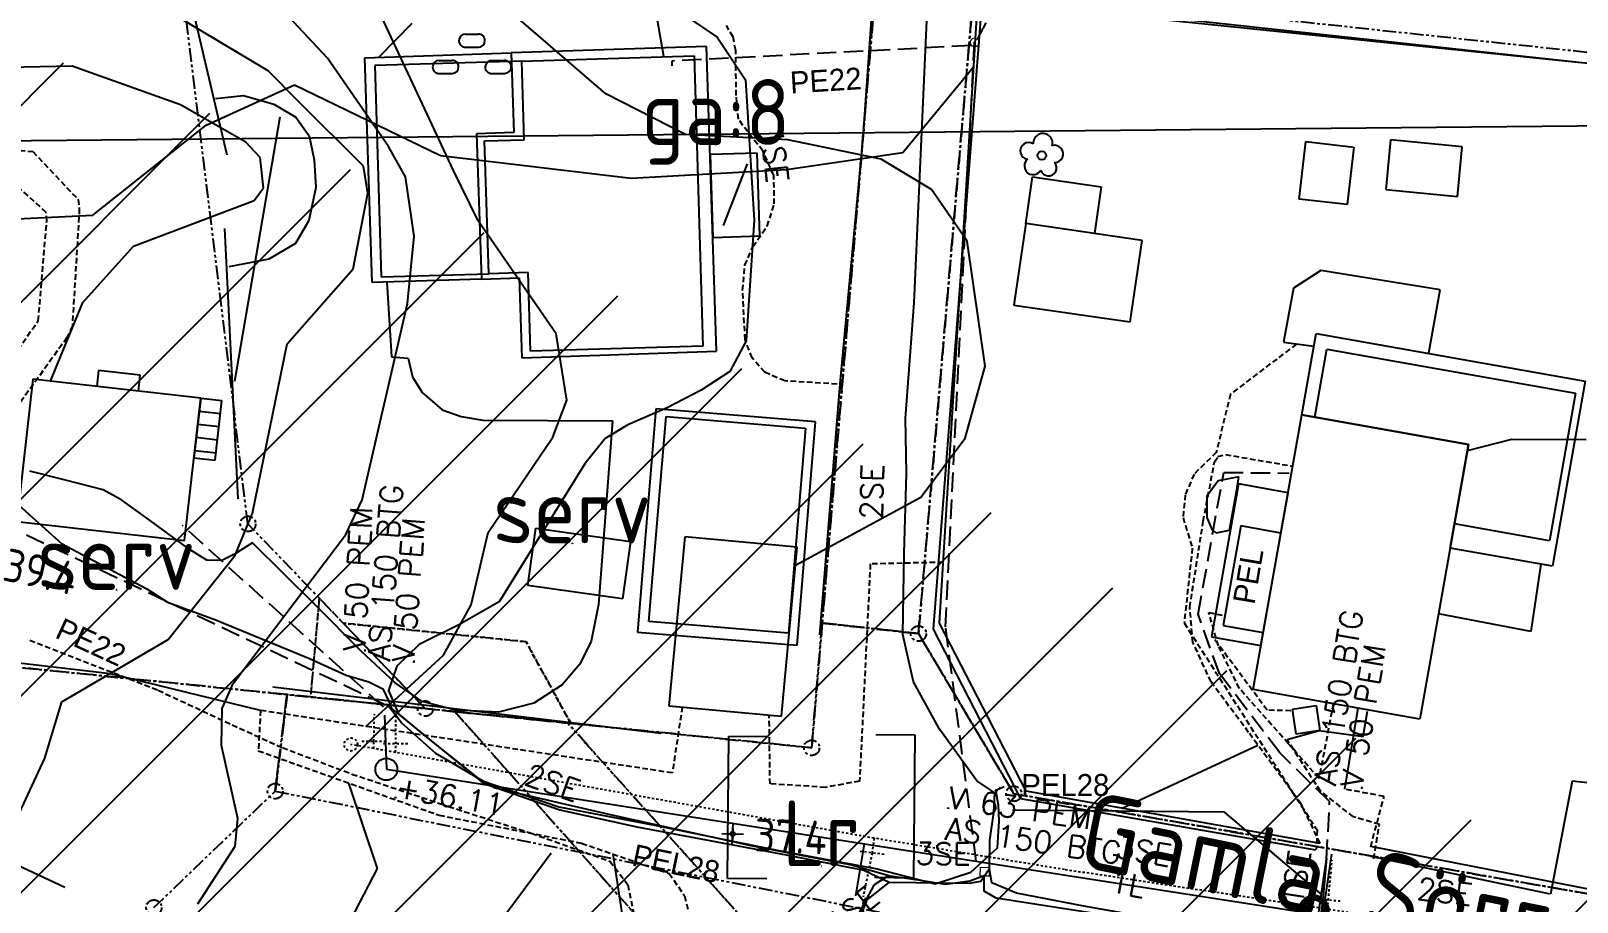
# Model space of a CAD drawing. Header units: metres. Extents: x 139929 to 142176, y 6401995 to 6404420.
# Drawn here: x 140330.2 to 140400.8, y 6402387.6 to 6402427.4 of the extents above; entities that cross this region are included whole.
import ezdxf
from ezdxf.enums import TextEntityAlignment as Align

# ---------------------------------------------------------------- set-up
doc = ezdxf.new("R2010")
doc.units = ezdxf.units.M
doc.header["$LTSCALE"] = 0.5
for name, pattern in [('DASHED', [0.75, 0.5, -0.25]), ('DASHED2', [0.375, 0.25, -0.125]), ('DGN Style 3', [2.464518, 1.76037, -0.704148]), ('HAECK', [0]), ('HIDDEN2', [0.1875, 0.125, -0.0625]), ('PHANTOM', [2.5, 1.25, -0.25, 0.25, -0.25, 0.25, -0.25])]:
    doc.linetypes.add(name, pattern=pattern)
doc.layers.get('0').update_dxf_attribs({"color": 1})
for name, color, linetype, lineweight in [('FAS_HAKPARENTES', 250, 'Continuous', 18), ('LM_GRÄNSPUNKT_TEXT_NY', 94, 'Continuous', 25), ('TE_INMATT_LAGE', 254, 'Continuous', 0), ('TE_OSAKERT_LAGE', 254, 'Continuous', 0)]:
    doc.layers.add(name, color=color, linetype=linetype, lineweight=lineweight)
for name, color, linetype in [('M-BEF-BYGGNAD', 3, 'Continuous'), ('M-BEF-EL', 4, 'ELLEDNING'), ('M-BEF-EL-TEXT', 1, 'Continuous'), ('M-BEF-FORNFYND', 4, 'Continuous'), ('M-BEF-HÄCK', 7, 'Continuous'), ('M-BEF-MARKLINJE', 4, 'Continuous'), ('M-BEF-MUR', 4, 'Continuous'), ('M-BEF-NIVÅ', 4, 'Continuous'), ('M-BEF-NIVÅKURVA-PRIMÄR-0.5M', 12, 'Continuous'), ('M-BEF-NIVÅKURVA-PRIMÄR-1.0M', 12, 'Continuous'), ('M-BEF-STAKET', 4, 'STAKET'), ('M-BEF-TELE', 4, 'TELELEDNING'), ('M-BEF-TELE-INFO', 4, 'Continuous'), ('M-BEF-TELE-TEXT', 1, 'Continuous'), ('M-BEF-TRAPPA', 4, 'Continuous'), ('M-BEF-TRÄD', 4, 'Continuous'), ('M-BEF-VA-S', 4, 'Continuous'), ('M-BEF-VA-TEXT', 1, 'Continuous'), ('M-BEF-VA-V', 4, 'HIDDEN2'), ('M-BEF-VÄGKANT', 1, 'DASHED'), ('M-GATUNAMN', 3, 'Continuous'), ('M-GR-FASTIGHETSGRÄNS', 3, 'PHANTOM'), ('M-GR-RÄTTIGHETSGRÄNS', 3, 'DASHED')]:
    doc.layers.add(name, color=color, linetype=linetype)
doc.styles.add('ISO', font='iso.shx', dxfattribs={"height": 2.5})
doc.styles.add('ITALICC', font='italicc', dxfattribs={"oblique": 10})
doc.styles.add('ROMANS', font='romans')
doc.styles.get("Standard").update_dxf_attribs({"font": 'simplex8.shx'})
doc.styles.add('Style-font38', font='font38.shx')
doc.linetypes.add('ELLEDNING', pattern='A,3,-0.5,["E",Standard,S=0.5,R=0,X=0,Y=-0.25],-0.5', length=4)
doc.linetypes.add('STAKET', pattern='A,7,[134,morastr.shx,S=0.8,R=0,X=0,Y=0],0.6,[134,morastr.shx,S=0.8,R=0,X=0,Y=0],1', length=8.6)
doc.linetypes.add('TELELEDNING', pattern='A,3,-0.5,["T",Standard,S=0.5,R=0,X=0,Y=-0.25],-0.5', length=4)
picture_1 = doc.add_image_def('image1.png', size_in_pixel=(962, 792))

# ---------------------------------------------------------------- blocks, each defined once
blk = doc.blocks.new('osynlig cirkel')
blk.add_circle((0, 0), 0.005)
blk = doc.blocks.new('OSYNLIG')
blk.add_blockref('osynlig cirkel', (0, 0))
blk = doc.blocks.new('PRI_M_LÖVTRÄD')
blk.add_circle((0, 0), 0.2)
for centre, radius, start, end in [((0.047722, 0.56156), 0.443002, 345.022908, 184.096476), ((-0.601762, 0.206006), 0.384732, 57.341651, 261.23001), ((0.585988, 0.07036), 0.392534, 269.444378, 106.321877), ((-0.395828, -0.476108), 0.401424, 131.233971, 330.911027), ((0.306072, -0.564084), 0.367104, 196.976003, 41.224955)]:
    blk.add_arc(centre, radius, start, end)
blk = doc.blocks.new('PRI_NIVÅ_HÖJDPUNKT_ISM')
at = {"color": 7}
for p, q in [((-0.25, 0), (0.25, 0)), ((0, 0.25), (0, -0.25))]:
    blk.add_line(p, q, dxfattribs=at)
blk = doc.blocks.new('OCT241', base_point=(108327.366, 6370837.691))
at = {"layer": 'TE_INMATT_LAGE', "color": 30, "linetype": 'Continuous', "lineweight": 13, "flags": 128}
blk.add_lwpolyline([(108327.168, 6370837.894), (108327.568, 6370837.889), (108327.564, 6370837.489), (108327.164, 6370837.494), (108327.168, 6370837.894)], dxfattribs=at)
blk = doc.blocks.new('OCT370_2', base_point=(108327.366, 6370837.691))
at = {"layer": 'TE_OSAKERT_LAGE', "color": 30, "linetype": 'DGN Style 3', "lineweight": 13}
blk.add_circle((108327.357, 6370837.691), 0.2, dxfattribs=at)
blk = doc.blocks.new('BRUNN')
blk.add_circle((0, 0), 0.5)
blk = doc.blocks.new('VENTIL')
blk.add_line((0, -0.55), (0, 0.55))
blk = doc.blocks.new('LIGGARPUNKT')
blk.add_circle((0, 0), 0.35)
at = {"layer": 'LM_GRÄNSPUNKT_TEXT_NY', "style": 'ITALICC', "oblique": 10}
blk.add_attdef('PUNKTBETECKNING', (0.5, -0.35), '', height=0.7, dxfattribs=at)
blk = doc.blocks.new('PRI_V_POLLARE')
blk.add_circle((0, 0), 0.2)
blk = doc.blocks.new('PRI_M_LÖVSKOG')
for p, q in [((-0.295, 1.2), (0.295, 1.2)), ((-0.295, 0.6), (0.295, 0.6)), ((-1.495, 0), (-0.905, 0)), ((-1.495, -0.6), (-0.905, -0.6)), ((0.905, 0), (1.495, 0)), ((0.905, -0.6), (1.495, -0.6))]:
    blk.add_line(p, q)
for centre, start, end in [((-0.295, 0.9), 90.00001, 179.99999), ((-0.295, 0.9), 179.99999, 270.00003), ((0.295, 0.9), 0, 90.00001), ((0.295, 0.9), 270.00003, 0.00001), ((-1.495, -0.3), 90.00001, 179.99999), ((-1.495, -0.3), 179.99999, 270.00003), ((-0.905, -0.3), 0, 90.00001), ((-0.905, -0.3), 270.00003, 0.00001), ((0.905, -0.3), 90.00001, 179.99999), ((0.905, -0.3), 179.99999, 270.00003), ((1.495, -0.3), 0, 90.00001), ((1.495, -0.3), 270.00003, 0.00001)]:
    blk.add_arc(centre, 0.3, start, end)
blk = doc.blocks.new('SPWDEF')
at = {"color": 0, "linetype": 'Continuous'}
for p, q in [((-1, 0), (1, 0)), ((0, -1), (0, 1))]:
    blk.add_line(p, q, dxfattribs=at)
blk.add_circle((0, 0), 0.2)

msp = doc.modelspace()

# ---------------------------------------------------------------- hatches: boundary and pattern name
at = {"layer": 'M-BEF-FORNFYND'}
h = msp.add_hatch(dxfattribs=at)
h.set_pattern_fill('ANSI31', color=13, scale=2)
h.paths.add_polyline_path([(140426.713, 6402370.307), (140420.855, 6402376.412), (140411.054, 6402383.213), (140403.484, 6402387.15), (140394.943, 6402391.956), (140390.625, 6402395.157), (140385.662, 6402397.629), (140381.852, 6402400.172), (140377.274, 6402403.822), (140370.194, 6402407.321), (140358.287, 6402414.699), (140344.841, 6402421.059), (140334.271, 6402425.284), (140320.287, 6402428.867), (140310.489, 6402427.392), (140308.895, 6402419.035), (140313.284, 6402410.323), (140319.846, 6402399.896), (140330.344, 6402380.737), (140331.799, 6402371.174), (140329.709, 6402366.053), (140329.672, 6402366.077), (140328.672, 6402365.744), (140328.672, 6402364.744), (140328.21, 6402364.712), (140328.21, 6402365.027), (140328.477, 6402365.289), (140328.477, 6402364.755), (140328.487, 6402364.755, -0.304584), (140328.264, 6402364.748), (140328.264, 6402365.08), (140328.535, 6402366.185), (140317.405, 6402365.772), (140305.722, 6402365.115), (140294.076, 6402363.998), (140285.884, 6402362.614), (140284.971, 6402358.431), (140287.694, 6402354.908), (140296.888, 6402354.736), (140314.66, 6402353.212), (140333.963, 6402344.88), (140344.811, 6402339.977), (140351.285, 6402335.06), (140367.926, 6402321.067), (140384.961, 6402312.144), (140397.924, 6402310.347), (140413.82, 6402309.63), (140434.397, 6402315.386), (140443.429, 6402317.748), (140443.023, 6402327.087), (140442.917, 6402346.056), (140436.133, 6402357.975)])
h.paths.add_polyline_path([(140406.458, 6402367.061), (140407.458, 6402366.394), (140406.458, 6402366.061)], flags=16)
h.paths.add_polyline_path([(140363.892, 6402353.982), (140331.636, 6402356.643), (140334.596, 6402358.538), (140344.72, 6402364.932), (140354.432, 6402370.966), (140366.394, 6402375.285)], flags=16)
h.paths.add_polyline_path([(140350.448, 6402375.576), (140350.448, 6402376.576), (140351.448, 6402375.909)], flags=16)
h.paths.add_polyline_path([(140434.133, 6402318.367), (140435.133, 6402317.7), (140434.133, 6402317.367)], flags=16)
h.paths.add_polyline_path([(140311.504, 6402363.442), (140311.504, 6402364.442), (140312.504, 6402363.775)], flags=16)

# ---------------------------------------------------------------- linework, layer by layer
at = {"layer": 'FAS_HAKPARENTES', "color": 1, "linetype": 'Continuous', "lineweight": -3}
for p, q in [((140361.998, 6402388.722), (140362.065, 6402395.221)), ((140362.065, 6402395.221), (140363.864, 6402395.203)), ((140370.572, 6402395.255), (140368.772, 6402395.273)), ((140370.505, 6402388.755), (140370.572, 6402395.255)), ((140363.797, 6402388.704), (140361.998, 6402388.722)), ((140368.705, 6402388.774), (140370.505, 6402388.755))]:
    msp.add_line(p, q, dxfattribs=at)
at = {"layer": 'FAS_HAKPARENTES', "lineweight": -3}
for p, q in [((140361.998, 6402388.722), (140362.065, 6402395.221)), ((140362.065, 6402395.221), (140363.864, 6402395.203)), ((140370.572, 6402395.255), (140368.772, 6402395.273)), ((140370.505, 6402388.755), (140370.572, 6402395.255)), ((140363.797, 6402388.704), (140361.998, 6402388.722)), ((140368.705, 6402388.774), (140370.505, 6402388.755))]:
    msp.add_line(p, q, dxfattribs=at)
at = {"layer": 'M-BEF-BYGGNAD'}
for p, q in [((140345.451, 6402426.168), (140352.139, 6402426.39)), ((140361.047, 6402426.686), (140352.139, 6402426.39)), ((140352.139, 6402426.39), (140352.26, 6402422.76)), ((140361.509, 6402412.779), (140361.047, 6402426.686)), ((140345.792, 6402415.909), (140345.451, 6402426.168)), ((140352.615, 6402426.02), (140345.916, 6402425.822)), ((140345.916, 6402425.822), (140346.202, 6402416.168)), ((140352.615, 6402426.02), (140360.486, 6402426.254)), ((140352.721, 6402422.422), (140352.615, 6402426.02)), ((140360.486, 6402426.254), (140360.874, 6402413.01)), ((140352.26, 6402422.76), (140350.556, 6402422.703)), ((140350.556, 6402422.703), (140350.776, 6402416.075)), ((140350.922, 6402422.38), (140352.721, 6402422.422)), ((140351.111, 6402416.313), (140350.922, 6402422.38)), ((140388.092, 6402419.721), (140388.394, 6402422.344)), ((140388.394, 6402422.344), (140390.583, 6402422.093)), ((140392.262, 6402422.424), (140392.047, 6402420.156)), ((140395.535, 6402422.112), (140392.262, 6402422.424)), ((140363.357, 6402421.823), (140361.211, 6402421.752)), ((140361.211, 6402421.752), (140361.336, 6402417.969)), ((140363.482, 6402418.04), (140363.357, 6402421.823)), ((140390.583, 6402422.093), (140390.281, 6402419.469)), ((140395.32, 6402419.845), (140395.535, 6402422.112)), ((140362.907, 6402421.337), (140361.803, 6402418.514)), ((140375.612, 6402418.603), (140375.921, 6402420.742)), ((140375.921, 6402420.742), (140379.057, 6402420.289)), ((140379.057, 6402420.289), (140378.748, 6402418.15)), ((140392.047, 6402420.156), (140395.32, 6402419.845)), ((140390.281, 6402419.469), (140388.092, 6402419.721)), ((140375.612, 6402418.603), (140375.074, 6402414.883)), ((140375.612, 6402418.603), (140375.074, 6402414.883)), ((140380.923, 6402417.836), (140375.612, 6402418.603)), ((140378.748, 6402418.15), (140375.612, 6402418.603)), ((140380.923, 6402417.836), (140375.612, 6402418.603)), ((140361.336, 6402417.969), (140363.482, 6402418.04)), ((140380.385, 6402414.115), (140380.923, 6402417.836)), ((140380.385, 6402414.115), (140380.923, 6402417.836)), ((140350.776, 6402416.075), (140345.792, 6402415.909)), ((140346.202, 6402416.168), (140351.111, 6402416.313)), ((140350.776, 6402416.075), (140352.494, 6402416.132)), ((140352.91, 6402416.375), (140351.111, 6402416.313)), ((140352.494, 6402416.132), (140352.616, 6402412.483)), ((140353.017, 6402412.777), (140352.91, 6402416.375)), ((140389.086, 6402416.463), (140387.827, 6402415.661)), ((140394.52, 6402415.585), (140389.086, 6402416.463)), ((140387.827, 6402415.661), (140387.373, 6402413.201)), ((140394.016, 6402412.711), (140394.52, 6402415.585)), ((140375.074, 6402414.883), (140380.385, 6402414.115)), ((140375.074, 6402414.883), (140380.385, 6402414.115)), ((140360.874, 6402413.01), (140353.017, 6402412.777)), ((140387.373, 6402413.201), (140388.756, 6402413.014)), ((140388.214, 6402409.872), (140388.874, 6402413.595)), ((140388.874, 6402413.595), (140401.147, 6402411.418)), ((140352.616, 6402412.483), (140361.509, 6402412.779)), ((140388.805, 6402409.767), (140389.356, 6402412.876)), ((140389.356, 6402412.876), (140400.709, 6402410.863)), ((140333.304, 6402411.896), (140333.223, 6402411.176)), ((140335.202, 6402411.68), (140333.304, 6402411.896)), ((140335.121, 6402410.961), (140335.202, 6402411.68)), ((140330.303, 6402411.506), (140329.567, 6402405.008)), ((140337.964, 6402410.64), (140330.303, 6402411.506)), ((140400.709, 6402410.863), (140399.515, 6402404.13)), ((140401.147, 6402411.418), (140399.647, 6402402.965)), ((140337.229, 6402404.141), (140337.964, 6402410.64)), ((140358.729, 6402410.158), (140357.891, 6402399.963)), ((140366.026, 6402409.558), (140358.729, 6402410.158)), ((140358.417, 6402400.453), (140359.203, 6402409.806)), ((140359.203, 6402409.806), (140365.566, 6402409.271)), ((140365.188, 6402399.363), (140366.026, 6402409.558)), ((140385.991, 6402397.337), (140388.214, 6402409.872)), ((140385.991, 6402397.337), (140388.214, 6402409.872)), ((140388.214, 6402409.872), (140395.825, 6402408.523)), ((140395.825, 6402408.523), (140388.214, 6402409.872)), ((140388.214, 6402409.872), (140395.825, 6402408.523)), ((140365.566, 6402409.271), (140364.781, 6402399.919)), ((140395.825, 6402408.523), (140393.602, 6402395.988)), ((140395.825, 6402408.523), (140393.602, 6402395.988)), ((140394.986, 6402403.791), (140395.825, 6402408.523)), ((140385.326, 6402406.725), (140384.09, 6402399.753)), ((140387.585, 6402406.325), (140385.326, 6402406.725)), ((140386.348, 6402399.352), (140387.585, 6402406.325)), ((140329.567, 6402405.008), (140337.229, 6402404.141)), ((140352.89, 6402402.087), (140353.261, 6402404.708)), ((140353.261, 6402404.708), (140357.583, 6402404.096)), ((140385.432, 6402404.808), (140384.626, 6402400.262)), ((140387.258, 6402404.484), (140385.432, 6402404.808)), ((140399.515, 6402404.13), (140395.183, 6402404.898)), ((140357.583, 6402404.096), (140357.212, 6402401.475)), ((140360.053, 6402404.314), (140359.333, 6402396.605)), ((140365.181, 6402403.835), (140360.053, 6402404.314)), ((140364.462, 6402396.126), (140365.181, 6402403.835)), ((140399.647, 6402402.965), (140394.986, 6402403.791)), ((140399.121, 6402403.058), (140398.662, 6402399.984)), ((140357.212, 6402401.475), (140352.89, 6402402.087)), ((140364.781, 6402399.919), (140358.417, 6402400.453)), ((140384.626, 6402400.262), (140386.453, 6402399.938)), ((140398.662, 6402399.984), (140394.454, 6402400.789)), ((140357.891, 6402399.963), (140365.188, 6402399.363)), ((140384.09, 6402399.753), (140386.348, 6402399.352)), ((140393.602, 6402395.988), (140385.991, 6402397.337)), ((140393.602, 6402395.988), (140385.991, 6402397.337)), ((140359.333, 6402396.605), (140364.462, 6402396.126))]:
    msp.add_line(p, q, dxfattribs=at)
at = {"layer": 'M-BEF-EL', "flags": 128}
for points in [[(140374.199, 6402392.623), (140373.379, 6402393.178), (140371.682, 6402395.538), (140370.486, 6402397.69), (140370.002, 6402399.849), (140370.071, 6402403.562), (140370.179, 6402407.199), (140370.134, 6402409.722), (140370.525, 6402414.995), (140371.094, 6402427.868), (140371.709, 6402428.563), (140372.487, 6402429.639), (140373.396, 6402430.129)], [(140359.103, 6402426.234), (140358.806, 6402427.886), (140360.028, 6402428.13), (140361.53, 6402427.114), (140362.818, 6402425.159), (140363.224, 6402418.767), (140362.856, 6402413.247), (140362.106, 6402411.86), (140360.807, 6402411.003), (140359.257, 6402410.201), (140357.452, 6402409.415), (140356.421, 6402408.803), (140355.499, 6402407.647), (140351.582, 6402401.344), (140349.747, 6402400.301), (140347.935, 6402399.396), (140346.908, 6402398.407), (140346.533, 6402397.3), (140346.984, 6402396.227), (140348.115, 6402395.287), (140350.735, 6402393.213), (140354.311, 6402391.992), (140358.675, 6402391.15), (140364.271, 6402390.008), (140368.839, 6402389.159), (140371.487, 6402388.472), (140373.116, 6402389.005), (140374.324, 6402390.123), (140374.402, 6402391.345), (140374.37, 6402392.069), (140374.243, 6402392.745), (140374.632, 6402392.924)], [(140325.857, 6402413.353), (140325.745, 6402412.226), (140325.852, 6402409.988), (140326.413, 6402409.174), (140327.09, 6402408.39), (140328.618, 6402406.677), (140331.613, 6402404.01), (140335.503, 6402401.934), (140336.449, 6402401.332), (140338.614, 6402400.543), (140342.925, 6402398.757), (140344.606, 6402397.997), (140345.631, 6402397.688), (140346.281, 6402397.375), (140346.544, 6402396.796), (140346.671, 6402396.476), (140350.752, 6402393.154), (140350.941, 6402393.048), (140351.155, 6402392.968), (140354.35, 6402391.856), (140357.866, 6402391.069), (140364.684, 6402389.795), (140368.219, 6402389.095), (140369.378, 6402388.548), (140368.152, 6402387.58)], [(140389.565, 6402389.824), (140389.012, 6402385.99), (140386.881, 6402386.087), (140381.371, 6402386.912), (140378.273, 6402387.46), (140375.193, 6402388.042), (140374.073, 6402388.521), (140373.961, 6402389.176), (140373.98, 6402390.471), (140374.157, 6402391.733), (140374.199, 6402392.623), (140374.461, 6402392.881)], [(140369.378, 6402388.548), (140373.045, 6402388.502), (140373.563, 6402388.597), (140373.961, 6402389.176)]]:
    msp.add_lwpolyline(points, dxfattribs=at)
at = {"layer": 'M-BEF-FORNFYND', "elevation": 41, "flags": 128}
msp.add_lwpolyline([(140300.889, 6402396.792), (140313.666, 6402396.792), (140331.765, 6402388.316)], dxfattribs=at)
at = {"layer": 'M-BEF-HÄCK', "lineweight": -3}
for p, q in [((140371.403, 6402400.096), (140373.646, 6402428.917)), ((140401.423, 6402425.888), (140373.646, 6402428.917)), ((140375.396, 6402392.349), (140371.403, 6402400.096)), ((140400.543, 6402393.158), (140399.555, 6402387.999)), ((140388.846, 6402390.004), (140375.396, 6402392.349)), ((140399.555, 6402387.999), (140391.359, 6402389.722))]:
    msp.add_line(p, q, dxfattribs=at)
at = {"layer": 'M-BEF-HÄCK', "color": 1, "linetype": 'HAECK', "lineweight": -3}
for p, q in [((140371.68, 6402400.377), (140373.422, 6402428.773)), ((140401.423, 6402425.888), (140373.422, 6402428.773)), ((140339.524, 6402411.415), (140341.587, 6402423.475)), ((140375.641, 6402392.704), (140371.68, 6402400.377)), ((140333.847, 6402398.057), (140319.898, 6402399.665)), ((140358.958, 6402395.342), (140341.251, 6402397.457)), ((140389.052, 6402390.32), (140375.641, 6402392.704)), ((140404.17, 6402387.658), (140391.356, 6402390.177))]:
    msp.add_line(p, q, dxfattribs=at)
at = {"layer": 'M-BEF-MARKLINJE'}
for p, q in [((140370.006, 6402421.851, 37.582), (140373.237, 6402425.756, 37.713)), ((140338.218, 6402423.1, 39.739), (140342.245, 6402424.941, 39.001)), ((140342.245, 6402424.941, 39.001), (140348.906, 6402421.717, 38.148)), ((140333.035, 6402418.992, 39.904), (140338.218, 6402423.1, 39.739)), ((140348.906, 6402421.717, 38.148), (140357.609, 6402420.684, 37.668)), ((140364.704, 6402421.067, 37.473), (140370.006, 6402421.851, 37.582)), ((140357.609, 6402420.684, 37.668), (140364.704, 6402421.067, 37.473)), ((140322.82, 6402418.501, 39.996), (140333.035, 6402418.992, 39.904)), ((140340.696, 6402396.387, 38.223), (140333.847, 6402398.057, 40.116))]:
    msp.add_line(p, q, dxfattribs=at)
at = {"layer": 'M-BEF-MARKLINJE', "lineweight": -3}
msp.add_line((140347.439, 6402381.108), (140353.951, 6402389.895), dxfattribs=at)
at = {"layer": 'M-BEF-MUR', "lineweight": -3}
for p, q in [((140368.704, 6402430.032), (140368.184, 6402422.521)), ((140347.599, 6402427.738), (140346.082, 6402426.183)), ((140338.646, 6402424.311), (140339.912, 6402424.445)), ((140339.912, 6402424.445), (140341.295, 6402424.047)), ((140341.295, 6402424.047), (140342.309, 6402423.467)), ((140342.309, 6402423.467), (140342.912, 6402422.614)), ((140342.912, 6402422.614), (140343.145, 6402421.509)), ((140368.184, 6402422.521), (140367.123, 6402411.287)), ((140343.145, 6402421.509), (140343.219, 6402420.25)), ((140343.219, 6402420.25), (140342.895, 6402418.751)), ((140342.895, 6402418.751), (140342.285, 6402417.698)), ((140342.285, 6402417.698), (140341.076, 6402416.987)), ((140341.076, 6402416.987), (140339.242, 6402416.626)), ((140346.459, 6402415.948), (140346.667, 6402412.517)), ((140346.667, 6402412.517), (140347.437, 6402412.462)), ((140347.437, 6402412.462), (140347.627, 6402411.604)), ((140347.627, 6402411.604), (140348.07, 6402410.892)), ((140348.07, 6402410.892), (140348.979, 6402410.106)), ((140367.123, 6402411.287), (140366.201, 6402399.839)), ((140348.979, 6402410.106), (140349.853, 6402409.799)), ((140349.853, 6402409.799), (140350.846, 6402409.628)), ((140350.846, 6402409.628), (140356.757, 6402409.608)), ((140356.757, 6402409.608), (140356.124, 6402401.216)), ((140331.731, 6402406.907), (140330.159, 6402407.302)), ((140333.515, 6402406.459), (140331.731, 6402406.907)), ((140334.367, 6402405.978), (140333.515, 6402406.459)), ((140335.512, 6402405.159), (140334.367, 6402405.978)), ((140337.476, 6402403.719), (140335.512, 6402405.159)), ((140340.322, 6402404.033), (140339.509, 6402403.524)), ((140343.182, 6402401.2), (140340.322, 6402404.033)), ((140338.251, 6402403.25), (140337.476, 6402403.719)), ((140338.928, 6402403.232), (140338.251, 6402403.25)), ((140339.509, 6402403.524), (140338.928, 6402403.232)), ((140345.305, 6402399.075), (140343.182, 6402401.2)), ((140356.124, 6402401.216), (140355.775, 6402399.544)), ((140355.775, 6402399.544), (140355.273, 6402398.506)), ((140346.835, 6402397.644), (140345.305, 6402399.075)), ((140355.273, 6402398.506), (140354.463, 6402397.551)), ((140348.077, 6402396.789), (140346.835, 6402397.644)), ((140354.463, 6402397.551), (140353.172, 6402396.721)), ((140349.61, 6402396.405), (140348.077, 6402396.789)), ((140353.172, 6402396.721), (140351.559, 6402396.305)), ((140351.559, 6402396.305), (140349.61, 6402396.405)), ((140391.019, 6402395.191), (140391.205, 6402396.359)), ((140387.542, 6402395.054), (140389.002, 6402395.475)), ((140389.002, 6402395.475), (140391.019, 6402395.191))]:
    msp.add_line(p, q, dxfattribs=at)
at = {"layer": 'M-BEF-MUR'}
msp.add_line((140390.177, 6402392.797), (140390.783, 6402396.488), dxfattribs=at)
at = {"layer": 'M-BEF-NIVÅKURVA-PRIMÄR-0.5M', "linetype": 'Continuous', "lineweight": -3}
for p, q in [((140343.743, 6402426.151, 38.5), (140337.539, 6402432.833, 38.5)), ((140356.459, 6402424.528, 37.5), (140352.395, 6402428.02, 37.5)), ((140332.101, 6402425.793, 39.5), (140329.163, 6402425.724, 39.5)), ((140337.036, 6402424.022, 39.5), (140332.101, 6402425.793, 39.5)), ((140346.529, 6402422.129, 38.5), (140343.743, 6402426.151, 38.5)), ((140360.093, 6402422.673, 37.5), (140356.459, 6402424.528, 37.5)), ((140340.02, 6402422.325, 39.5), (140337.036, 6402424.022, 39.5)), ((140340.672, 6402421.622, 39.5), (140340.02, 6402422.325, 39.5)), ((140347.309, 6402420.733, 38.5), (140346.529, 6402422.129, 38.5)), ((140364.765, 6402422.42, 37.5), (140360.093, 6402422.673, 37.5)), ((140369.024, 6402421.542, 37.5), (140364.765, 6402422.42, 37.5)), ((140340.835, 6402420.236, 39.5), (140340.672, 6402421.622, 39.5)), ((140371.318, 6402420.167, 37.5), (140369.024, 6402421.542, 37.5)), ((140347.704, 6402418.024, 38.5), (140347.309, 6402420.733, 38.5)), ((140340.4, 6402419.656, 39.5), (140340.835, 6402420.236, 39.5)), ((140372.94, 6402417.797, 37.5), (140371.318, 6402420.167, 37.5)), ((140334.892, 6402417.569, 39.5), (140340.4, 6402419.656, 39.5)), ((140347.408, 6402414.954, 38.5), (140347.704, 6402418.024, 38.5)), ((140332.591, 6402415.007, 39.5), (140334.892, 6402417.569, 39.5)), ((140373.765, 6402412.102, 37.5), (140372.94, 6402417.797, 37.5)), ((140331.115, 6402411.414, 39.5), (140332.591, 6402415.007, 39.5)), ((140345.326, 6402406.005, 38.5), (140347.408, 6402414.954, 38.5)), ((140372.856, 6402408.816, 37.5), (140373.765, 6402412.102, 37.5)), ((140370.826, 6402406.119, 37.5), (140372.856, 6402408.816, 37.5)), ((140344.58, 6402404.424, 38.5), (140345.326, 6402406.005, 38.5)), ((140365.105, 6402403.021, 37.5), (140370.826, 6402406.119, 37.5)), ((140339.438, 6402397.612, 38.5), (140344.58, 6402404.424, 38.5)), ((140338.949, 6402396.47, 38.5), (140339.438, 6402397.612, 38.5)), ((140338.912, 6402394.788, 38.5), (140338.949, 6402396.47, 38.5)), ((140339.664, 6402391.461, 38.5), (140338.912, 6402394.788, 38.5)), ((140339.54, 6402390.192, 38.5), (140339.664, 6402391.461, 38.5)), ((140337.839, 6402387.568, 38.5), (140339.54, 6402390.192, 38.5)), ((140357.741, 6402383.655, 37.5), (140356.785, 6402389.831, 37.5))]:
    msp.add_line(p, q, dxfattribs=at)
at = {"layer": 'M-BEF-NIVÅKURVA-PRIMÄR-1.0M', "linetype": 'Continuous', "lineweight": -3}
for p, q in [((140349.5, 6402421.029, 38), (140344.335, 6402432.093, 38)), ((140341.049, 6402425.568, 39), (140336.736, 6402428.153, 39)), ((140342.416, 6402424.198, 39), (140341.049, 6402425.568, 39)), ((140345.392, 6402421.228, 39), (140342.416, 6402424.198, 39)), ((140345.587, 6402419.986, 39), (140345.392, 6402421.228, 39)), ((140350.631, 6402418.731, 38), (140349.5, 6402421.029, 38)), ((140344.914, 6402416.54, 39), (140345.587, 6402419.986, 39)), ((140354.19, 6402413.567, 38), (140350.631, 6402418.731, 38)), ((140341.902, 6402413.118, 39), (140344.914, 6402416.54, 39)), ((140340.328, 6402405.396, 39), (140341.902, 6402413.118, 39)), ((140354.669, 6402410.544, 38), (140354.19, 6402413.567, 38)), ((140354.033, 6402408.859, 38), (140354.669, 6402410.544, 38)), ((140351.084, 6402404.509, 38), (140354.033, 6402408.859, 38)), ((140395.776, 6402408.243, 37), (140397.79, 6402408.765, 37)), ((140397.79, 6402408.765, 37), (140401.194, 6402408.749, 37)), ((140339.538, 6402403.473, 39), (140340.328, 6402405.396, 39)), ((140350.309, 6402401.2, 38), (140351.084, 6402404.509, 38)), ((140336.477, 6402399.626, 39), (140339.538, 6402403.473, 39)), ((140349.039, 6402398.906, 38), (140350.309, 6402401.2, 38)), ((140331.624, 6402396.786, 39), (140336.477, 6402399.626, 39)), ((140345.497, 6402395.658, 38), (140349.039, 6402398.906, 38)), ((140330.851, 6402394.21, 39), (140331.624, 6402396.786, 39)), ((140380.022, 6402391.925, 37), (140386.211, 6402394.807, 37)), ((140328.426, 6402389.004, 39), (140330.851, 6402394.21, 39)), ((140346.026, 6402389.168, 38), (140344.728, 6402393.071, 38)), ((140341.491, 6402380.437, 38), (140346.026, 6402389.168, 38))]:
    msp.add_line(p, q, dxfattribs=at)
at = {"layer": 'M-BEF-STAKET', "lineweight": -3}
for p, q in [((140339.168, 6402421.732), (140336.537, 6402432.948)), ((140339.672, 6402406.046), (140339.067, 6402418.38)), ((140404.488, 6402392.738), (140400.543, 6402393.158))]:
    msp.add_line(p, q, dxfattribs=at)
at = {"layer": 'M-BEF-TELE', "linetype": 'Continuous'}
for p, q in [((140347.134, 6402395.815), (140346.452, 6402396.674)), ((140348.69, 6402394.415), (140347.134, 6402395.815)), ((140351.409, 6402392.846), (140348.69, 6402394.415)), ((140356.802, 6402391.598), (140351.409, 6402392.846)), ((140363.09, 6402390.214), (140356.802, 6402391.598)), ((140367.599, 6402389.348), (140363.09, 6402390.214)), ((140369.434, 6402388.827), (140367.599, 6402389.348)), ((140389.185, 6402387.766), (140389.357, 6402389.646)), ((140368.676, 6402388.409), (140367.865, 6402386.876)), ((140369.334, 6402388.839), (140368.676, 6402388.409)), ((140370.691, 6402388.646), (140369.334, 6402388.839)), ((140371.956, 6402388.439), (140370.691, 6402388.646)), ((140373.058, 6402388.598), (140371.956, 6402388.439)), ((140373.716, 6402388.836), (140373.058, 6402388.598)), ((140373.721, 6402388.136), (140373.716, 6402388.836)), ((140374.271, 6402387.82), (140373.721, 6402388.136)), ((140379.15, 6402387.057), (140374.271, 6402387.82)), ((140388.949, 6402385.979), (140389.185, 6402387.766))]:
    msp.add_line(p, q, dxfattribs=at)
at = {"layer": 'M-BEF-TELE-INFO', "linetype": 'DGN Style 3'}
for p, q in [((140373.405, 6402426.99), (140380.442, 6402440.414)), ((140373.122, 6402426.729), (140359.465, 6402426.021)), ((140371.954, 6402400.208), (140373.277, 6402426.898)), ((140359.465, 6402426.021), (140359.463, 6402425.801)), ((140383.484, 6402400.774), (140384.649, 6402407.25)), ((140384.649, 6402407.25), (140387.642, 6402407.219)), ((140346.402, 6402396.633), (140327.713, 6402405.476)), ((140346.31, 6402396.542), (140337.129, 6402404.83)), ((140384.454, 6402398.069), (140383.484, 6402400.774)), ((140373.352, 6402389.5), (140371.954, 6402400.208)), ((140387.211, 6402394.446), (140384.454, 6402398.069)), ((140389.482, 6402392.227), (140387.211, 6402394.446)), ((140389.346, 6402389.614), (140389.482, 6402392.227))]:
    msp.add_line(p, q, dxfattribs=at)
at = {"layer": 'M-BEF-TELE-TEXT', "linetype": 'Continuous'}
for p, q in [((140375.016, 6402391.855), (140384.65, 6402391.756)), ((140384.65, 6402391.756), (140389.126, 6402387.968)), ((140362.591, 6402372.826), (140368.42, 6402387.872))]:
    msp.add_line(p, q, dxfattribs=at)
at = {"layer": 'M-BEF-TRAPPA', "color": 1, "linetype": 'Continuous', "lineweight": -3}
for p, q in [((140337.964, 6402410.64), (140337.656, 6402407.916)), ((140337.964, 6402410.64), (140338.934, 6402410.53)), ((140338.626, 6402407.806), (140338.934, 6402410.53)), ((140337.829, 6402409.447), (140338.799, 6402409.338)), ((140337.897, 6402410.043), (140338.867, 6402409.933)), ((140337.762, 6402408.851), (140338.732, 6402408.742)), ((140337.695, 6402408.255), (140338.665, 6402408.145)), ((140337.656, 6402407.916), (140338.626, 6402407.806))]:
    msp.add_line(p, q, dxfattribs=at)
at = {"layer": 'M-BEF-TRAPPA', "lineweight": -3}
for p, q in [((140384.403, 6402406.865), (140383.873, 6402406.167)), ((140385.333, 6402407.052), (140384.403, 6402406.865)), ((140385.239, 6402406.366), (140385.333, 6402407.052)), ((140383.873, 6402406.167), (140383.876, 6402405.186)), ((140384.91, 6402404.611), (140385.239, 6402406.366)), ((140383.876, 6402405.186), (140384.122, 6402404.608)), ((140384.122, 6402404.608), (140384.304, 6402404.487)), ((140384.304, 6402404.487), (140384.91, 6402404.611)), ((140387.786, 6402396.452), (140388.871, 6402396.608)), ((140387.95, 6402395.31), (140387.786, 6402396.452)), ((140388.871, 6402396.608), (140389.035, 6402395.466)), ((140389.035, 6402395.466), (140387.95, 6402395.31))]:
    msp.add_line(p, q, dxfattribs=at)
at = {"layer": 'M-BEF-VA-S'}
for points in [[(140346.354, 6402396.169, 0), (140346.437, 6402393.702, 0)], [(140346.437, 6402393.702, 0), (140368.255, 6402390.303, 0), (140388.975, 6402387.074, 0), (140400.773, 6402385.236, 0), (140406.411, 6402384.358, 0)], [(140367.863, 6402387.926, 0), (140368.255, 6402390.303, 0)], [(140388.975, 6402387.074, 0), (140389.337, 6402389.605, 0)]]:
    msp.add_polyline3d(points, dxfattribs=at)
at = {"layer": 'M-BEF-VA-TEXT'}
for points in [[(140345.463, 6402399.072, 0), (140345.468, 6402399.171, 0)], [(140346.577, 6402398.623, 0), (140346.585, 6402398.722, 0)], [(140347.695, 6402398.563, 0), (140347.702, 6402398.662, 0)], [(140389.729, 6402392.931, 0), (140389.745, 6402393.03, 0)], [(140390.958, 6402392.807, 0), (140390.974, 6402392.906, 0)], [(140346.806, 6402392.435, 0), (140346.904, 6402392.417, 0)], [(140372.025, 6402391.939, 0), (140372.124, 6402391.924, 0)], [(140371.911, 6402390.535, 0), (140372.01, 6402390.52, 0)]]:
    msp.add_polyline3d(points, dxfattribs=at)
at = {"layer": 'M-BEF-VA-V'}
for points in [[(140345.864, 6402394.649, 0), (140345.869, 6402394.973, 0), (140345.889, 6402396.218, 0)], [(140346.859, 6402394.47, 0), (140346.863, 6402394.859, 0), (140346.877, 6402396.107, 0)], [(140345.864, 6402394.649, 0), (140344.817, 6402394.835, 0)], [(140454.954, 6402375.73, 0), (140448.141, 6402376.293, 0), (140439.367, 6402378.131, 0), (140426.444, 6402380.836, 0), (140406.439, 6402385.024, 0), (140400.512, 6402385.699, 0), (140397.246, 6402386.068, 0), (140389.38, 6402387.313, 0), (140377.388, 6402389.123, 0), (140368.695, 6402390.557, 0), (140346.859, 6402394.47, 0), (140345.864, 6402394.649, 0)], [(140368.695, 6402390.557, 0), (140368.602, 6402389.884, 0), (140368.193, 6402387.862, 0)], [(140389.38, 6402387.313, 0), (140389.42, 6402387.728, 0), (140389.596, 6402389.55, 0)]]:
    msp.add_polyline3d(points, dxfattribs=at)
at = {"layer": 'M-BEF-VÄGKANT', "lineweight": -3}
for p, q in [((140362.262, 6402427.124), (140361.951, 6402427.641)), ((140362.377, 6402426.508), (140362.262, 6402427.124)), ((140362.406, 6402424.454), (140362.377, 6402426.508)), ((140362.499, 6402423.377), (140362.406, 6402424.454)), ((140362.932, 6402422.786), (140362.499, 6402423.377)), ((140363.613, 6402421.919), (140362.932, 6402422.786)), ((140328.955, 6402422.015), (140330.298, 6402421.889)), ((140330.298, 6402421.889), (140332.372, 6402419.704)), ((140364.121, 6402420.8), (140363.613, 6402421.919)), ((140364.135, 6402419.499), (140364.121, 6402420.8)), ((140330.917, 6402419.112), (140329.525, 6402420.374)), ((140332.372, 6402419.704), (140332.425, 6402419.284)), ((140363.817, 6402418.49), (140364.135, 6402419.499)), ((140330.552, 6402414.166), (140330.937, 6402418.711)), ((140330.937, 6402418.711), (140330.917, 6402419.112)), ((140332.425, 6402419.284), (140332.107, 6402413.936)), ((140363.166, 6402417.552), (140363.817, 6402418.49)), ((140362.794, 6402416.702), (140363.166, 6402417.552)), ((140362.696, 6402415.558), (140362.794, 6402416.702)), ((140362.806, 6402413.314), (140362.696, 6402415.558)), ((140327.882, 6402410.415), (140330.552, 6402414.166)), ((140332.107, 6402413.936), (140331.857, 6402413.402)), ((140331.857, 6402413.402), (140329.635, 6402410.313)), ((140363.129, 6402412.471), (140362.806, 6402413.314)), ((140387.965, 6402413.107), (140384.954, 6402410.813)), ((140363.705, 6402411.819), (140363.129, 6402412.471)), ((140364.619, 6402411.423), (140363.705, 6402411.819)), ((140367.002, 6402411.279), (140364.619, 6402411.423)), ((140384.954, 6402410.813), (140384.309, 6402408.163)), ((140384.309, 6402408.163), (140383.297, 6402407.172)), ((140383.297, 6402407.172), (140382.894, 6402406.233)), ((140382.894, 6402406.233), (140382.791, 6402405.194)), ((140382.791, 6402405.194), (140383.214, 6402403.797)), ((140383.214, 6402403.797), (140382.847, 6402400.382)), ((140382.847, 6402400.382), (140387.777, 6402392.674)), ((140330.164, 6402399.595), (140336.022, 6402397.311)), ((140386.63, 6402396.399), (140384.192, 6402399.685)), ((140336.022, 6402397.311), (140339.395, 6402395.729)), ((140387.714, 6402396.376), (140386.63, 6402396.399)), ((140339.395, 6402395.729), (140341.693, 6402394.69)), ((140341.693, 6402394.69), (140344.866, 6402393.486)), ((140389.071, 6402392.7), (140387.542, 6402395.054)), ((140344.866, 6402393.486), (140349.279, 6402392.006)), ((140387.777, 6402392.674), (140388.908, 6402390.932)), ((140390.57, 6402391.536), (140389.071, 6402392.7)), ((140349.279, 6402392.006), (140353.057, 6402390.78)), ((140391.751, 6402391.186), (140390.57, 6402391.536)), ((140391.497, 6402389.611), (140391.751, 6402391.186)), ((140353.057, 6402390.78), (140356.627, 6402389.512)), ((140388.908, 6402390.932), (140388.872, 6402390.039)), ((140356.627, 6402389.512), (140357.456, 6402388.432)), ((140357.456, 6402388.432), (140357.801, 6402386.732))]:
    msp.add_line(p, q, dxfattribs=at)
at = {"layer": 'M-BEF-VÄGKANT'}
for p, q in [((140384.386, 6402407.982), (140384.73, 6402408.066)), ((140384.73, 6402408.066), (140387.799, 6402407.532)), ((140383.712, 6402405.022), (140384.227, 6402407.725)), ((140384.227, 6402407.725), (140384.386, 6402407.982)), ((140383.101, 6402401.095), (140383.712, 6402405.022)), ((140368.522, 6402403.075), (140368.031, 6402393.158)), ((140371.85, 6402403.145), (140368.522, 6402403.075)), ((140383.238, 6402399.504), (140383.101, 6402401.095)), ((140384.407, 6402399.329), (140383.966, 6402400.859)), ((140383.966, 6402400.859), (140384.705, 6402400.712)), ((140384.072, 6402397.687), (140383.238, 6402399.504)), ((140385.365, 6402397.392), (140384.407, 6402399.329)), ((140385.785, 6402395.387), (140384.072, 6402397.687)), ((140387.597, 6402394.879), (140385.365, 6402397.392)), ((140340.696, 6402396.387), (140340.592, 6402394.546)), ((140359.486, 6402393.537), (140340.696, 6402396.387)), ((140359.939, 6402396.549), (140359.486, 6402393.537)), ((140363.945, 6402393.036), (140363.91, 6402396.178)), ((140389.646, 6402396.689), (140389, 6402393.289)), ((140388.187, 6402392.114), (140385.785, 6402395.387)), ((140389, 6402393.289), (140387.597, 6402394.879)), ((140340.592, 6402394.546), (140348.84, 6402391.606)), ((140366.474, 6402392.878), (140363.945, 6402393.036)), ((140368.031, 6402393.158), (140366.474, 6402392.878)), ((140391.966, 6402392.463), (140390.177, 6402392.797)), ((140389.052, 6402390.32), (140388.187, 6402392.114)), ((140391.356, 6402390.177), (140391.966, 6402392.463)), ((140348.84, 6402391.606), (140355.345, 6402390.328)), ((140355.345, 6402390.328), (140359.337, 6402388.95)), ((140359.337, 6402388.95), (140360.045, 6402387.926)), ((140360.045, 6402387.926), (140360.393, 6402386.436))]:
    msp.add_line(p, q, dxfattribs=at)
at = {"layer": 'M-GR-FASTIGHETSGRÄNS'}
for p, q in [((140340.122, 6402404.898), (140336.646, 6402433.259)), ((140340.122, 6402404.898), (140336.646, 6402433.259)), ((140373.254, 6402429.407), (140370.72, 6402399.893)), ((140370.72, 6402399.893), (140373.254, 6402429.407)), ((140373.254, 6402429.407), (140370.72, 6402399.893)), ((140373.254, 6402429.407), (140401.765, 6402426.374)), ((140373.254, 6402429.407), (140401.765, 6402426.374)), ((140365.846, 6402394.683), (140368.638, 6402427.914)), ((140365.846, 6402394.683), (140368.638, 6402427.914)), ((140368.638, 6402427.914), (140366.324, 6402400.375)), ((140348.214, 6402396.471), (140340.122, 6402404.898)), ((140348.214, 6402396.471), (140340.122, 6402404.898)), ((140366.324, 6402400.375), (140365.846, 6402394.683)), ((140366.324, 6402400.375), (140370.72, 6402399.893)), ((140370.72, 6402399.893), (140366.324, 6402400.375)), ((140370.72, 6402399.893), (140375.075, 6402392.588)), ((140375.075, 6402392.588), (140370.72, 6402399.893)), ((140370.72, 6402399.893), (140375.075, 6402392.588)), ((140319.881, 6402399.346), (140348.214, 6402396.471)), ((140341.909, 6402397.111), (140319.881, 6402399.346)), ((140319.881, 6402399.346), (140348.214, 6402396.471)), ((140341.909, 6402397.111), (140341.364, 6402392.705)), ((140341.364, 6402392.705), (140341.909, 6402397.111)), ((140342.972, 6402397.003), (140341.909, 6402397.111)), ((140348.214, 6402396.471), (140342.972, 6402397.003)), ((140348.214, 6402396.471), (140365.846, 6402394.683)), ((140354.851, 6402395.798), (140348.214, 6402396.471)), ((140348.214, 6402396.471), (140365.846, 6402394.683)), ((140354.711, 6402395.813), (140349.56, 6402396.336)), ((140349.56, 6402396.336), (140361.345, 6402383.096)), ((140363.137, 6402386.407), (140354.711, 6402395.813)), ((140365.846, 6402394.683), (140354.851, 6402395.798)), ((140335.829, 6402387.392), (140341.364, 6402392.705)), ((140335.829, 6402387.392), (140341.364, 6402392.705)), ((140335.829, 6402387.392), (140341.364, 6402392.705)), ((140341.364, 6402392.705), (140368.969, 6402387.181)), ((140341.364, 6402392.705), (140368.969, 6402387.181)), ((140341.364, 6402392.705), (140368.969, 6402387.181)), ((140375.075, 6402392.588), (140407.439, 6402386.945)), ((140407.439, 6402386.945), (140375.075, 6402392.588)), ((140375.075, 6402392.588), (140407.439, 6402386.945))]:
    msp.add_line(p, q, dxfattribs=at)
at = {"layer": 'M-GR-RÄTTIGHETSGRÄNS', "color": 1, "linetype": 'DASHED2', "lineweight": -3}
for p, q in [((140343.372, 6402401.514), (140342.972, 6402397.003)), ((140344.471, 6402400.369), (140352.813, 6402399.523)), ((140370.72, 6402399.893), (140366.324, 6402400.375)), ((140352.813, 6402399.523), (140354.833, 6402395.831)), ((140341.364, 6402392.705), (140341.909, 6402397.111)), ((140349.56, 6402396.336), (140361.345, 6402383.096)), ((140354.711, 6402395.813), (140363.137, 6402386.407))]:
    msp.add_line(p, q, dxfattribs=at)
at = {"layer": 'M-GR-RÄTTIGHETSGRÄNS', "lineweight": -3}
for p, q in [((140343.372, 6402401.514), (140342.972, 6402397.003)), ((140344.471, 6402400.369), (140343.372, 6402401.514)), ((140348.214, 6402396.471), (140344.471, 6402400.369)), ((140344.471, 6402400.369), (140348.214, 6402396.471)), ((140352.813, 6402399.523), (140344.471, 6402400.369)), ((140354.851, 6402395.798), (140352.813, 6402399.523)), ((140342.972, 6402397.003), (140348.214, 6402396.471)), ((140348.214, 6402396.471), (140354.851, 6402395.798))]:
    msp.add_line(p, q, dxfattribs=at)

# ---------------------------------------------------------------- block references
at = {"layer": 'M-BEF-MARKLINJE'}
msp.add_blockref('PRI_M_LÖVSKOG', (140350.34, 6402426.054, 37.639), dxfattribs=at)
at = {"layer": 'M-BEF-MARKLINJE', "lineweight": -3}
msp.add_blockref('PRI_M_LÖVTRÄD', (140376.348, 6402421.713, 37.256), dxfattribs=at)
at = {"layer": 'M-BEF-NIVÅ', "xscale": 0.5, "yscale": 0.5, "zscale": 0.5, "rotation": 357.9390000229022}
msp.add_blockref('SPWDEF', (140362.24, 6402390.755), dxfattribs=at)
at = {"layer": 'M-BEF-NIVÅ', "lineweight": -3, "rotation": 357.9390000229022}
msp.add_blockref('PRI_NIVÅ_HÖJDPUNKT_ISM', (140362.24, 6402390.755), dxfattribs=at)
at = {"layer": 'M-BEF-TELE', "color": 30, "linetype": 'Continuous', "lineweight": 13}
msp.add_blockref('OCT241', (140373.742, 6402389.025), dxfattribs=at)
at = {"layer": 'M-BEF-TELE-INFO', "color": 30, "linetype": 'DGN Style 3', "lineweight": 13}
msp.add_blockref('OCT370_2', (140373.295, 6402426.87), dxfattribs=at)
at = {"layer": 'M-BEF-TRÄD', "color": 1, "linetype": 'Continuous', "lineweight": -3}
msp.add_blockref('PRI_M_LÖVTRÄD', (140376.348, 6402421.713), dxfattribs=at)
at = {"layer": 'M-BEF-VA-S'}
msp.add_blockref('BRUNN', (140346.437, 6402393.702), dxfattribs=at)
at = {"layer": 'M-BEF-VA-V', "xscale": 0.6, "yscale": 0.6, "zscale": 0.6}
msp.add_blockref('BRUNN', (140344.817, 6402394.835), dxfattribs=at)
at = {"layer": 'M-BEF-VA-V'}
for p, rotation in [((140345.869, 6402394.973), 89.6946930485788), ((140346.863, 6402394.859), 89.95992978461757), ((140368.602, 6402389.884), 82.73691594487019), ((140389.42, 6402387.728), 85.05629109265529)]:
    msp.add_blockref('VENTIL', p, dxfattribs=dict(at, rotation=rotation))
at = {"layer": 'M-GR-FASTIGHETSGRÄNS'}
for p in [(140340.122, 6402404.898), (140370.72, 6402399.893), (140348.214, 6402396.471), (140365.846, 6402394.683), (140341.364, 6402392.705), (140375.075, 6402392.588), (140335.829, 6402387.392)]:
    msp.add_blockref('LIGGARPUNKT', p, dxfattribs=at)
at = {"layer": 'M-GR-RÄTTIGHETSGRÄNS', "lineweight": -3}
for p in [(140361.47, 6402422.193), (140354.923, 6402404.012), (140334.126, 6402401.888), (140366.287, 6402389.281)]:
    msp.add_blockref('OSYNLIG', p, dxfattribs=at)
at = {"layer": 'M-GR-RÄTTIGHETSGRÄNS', "color": 1, "linetype": 'Continuous', "lineweight": -3, "xscale": 0.01, "yscale": 0.01, "zscale": 0.01}
for p in [(140361.47, 6402422.193), (140354.923, 6402404.012), (140334.126, 6402401.888), (140366.287, 6402389.281)]:
    msp.add_blockref('PRI_V_POLLARE', p, dxfattribs=at)

# ---------------------------------------------------------------- texts
at = {"layer": 'M-BEF-EL-TEXT', "linetype": 'Continuous'}
for s, rotation, p in [('1SE', 276.91123, (140363.206, 6402422.902)), ('2SE', 88.28164, (140369.351, 6402405.085)), ('2SE', 340.84439, (140352.571, 6402392.748)), ('3SE', 350.15887, (140379.621, 6402389.393)), ('3SE', 359.42706, (140370.573, 6402389.063)), ('1SE', 81.38435, (140388.545, 6402387.376)), ('1L', 349.59229, (140379.342, 6402387.818)), ('1SE', 38.4802, (140367.232, 6402385.883)), ('2SE', 353.08877, (140393.394, 6402387.478))]:
    msp.add_text(s, height=1, rotation=rotation, dxfattribs=at).set_placement(p, align=Align.BOTTOM_LEFT)
at = {"layer": 'M-BEF-NIVÅ', "style": 'ISO'}
for s, rotation, p in [('39.4', 347.81572, (140329.024, 6402403.07)), ('37.4', 357.35001, (140363.239, 6402390.709)), ('37.4', 357.93899, (140363.239, 6402390.709))]:
    msp.add_text(s, height=1.5, rotation=rotation, dxfattribs=at).set_placement(p, align=Align.MIDDLE_LEFT)
at = {"layer": 'M-BEF-TELE-TEXT', "linetype": 'DGN Style 3', "style": 'Style-font38'}
for s, rotation, p in [('PE22', 3.55516, (140364.826, 6402425.536)), ('PEL', 80.39453, (140385.063, 6402401.354)), ('PE22', 335.2657, (140331.683, 6402400.64))]:
    msp.add_text(s, height=1, rotation=rotation, dxfattribs=at).set_placement(p, align=Align.TOP_LEFT)
at = {"layer": 'M-BEF-TELE-TEXT', "linetype": 'Continuous', "style": 'Style-font38'}
msp.add_text('PEL28', height=1, dxfattribs=at).set_placement((140375.414, 6402392.485))
msp.add_text('PEL28', height=1, rotation=348.17871, dxfattribs=at).set_placement((140357.798, 6402390.296), align=Align.TOP_LEFT)
at = {"layer": 'M-BEF-VA-TEXT', "style": 'ROMANS'}
for s, rotation, p in [('AS 150 BTG ', 85.61016, (140346.577, 6402398.623)), ('V 50 PEM ', 87.07193, (140345.463, 6402399.072)), ('V 50 PEM ', 85.70007, (140347.695, 6402398.563)), ('AS 150 BTG ', 80.82231, (140389.729, 6402392.931)), ('V 50 PEM ', 80.45815, (140390.958, 6402392.807)), ('+36.11', 349.77881, (140346.806, 6402392.435)), ('V 63 PEM ', 351.43748, (140372.025, 6402391.939)), ('AS 150 BTG ', 351.72816, (140371.911, 6402390.535))]:
    msp.add_text(s, height=1, rotation=rotation, dxfattribs=at).set_placement(p)
at = {"layer": 'M-GATUNAMN', "lineweight": -3, "style": 'ISO'}
msp.add_text('Gamla Sörredsvägen', height=3.5, rotation=348.53105, dxfattribs=at).set_placement((140397.729, 6402387.049), align=Align.MIDDLE_CENTER)
at = {"layer": 'M-GR-RÄTTIGHETSGRÄNS', "lineweight": -3, "style": 'ISO'}
for s, p in [('ga:8', (140361.47, 6402422.193)), ('serv', (140354.923, 6402404.012)), ('serv', (140334.126, 6402401.888)), ('Lr', (140366.287, 6402389.281)), ('ga:9', (140386.408, 6402384.985))]:
    msp.add_text(s, height=3, dxfattribs=at).set_placement(p, align=Align.CENTER)

# ---------------------------------------------------------------- pictures from other files: only their frames are drawn
at = {"layer": 'Defpoints'}
image = msp.add_image(picture_1, insert=(140201.298, 6402155.02), size_in_units=(323.275, 266.147), rotation=0.54152, dxfattribs=at)
image.dxf.flags = 7

doc.saveas('drawing.dxf')
